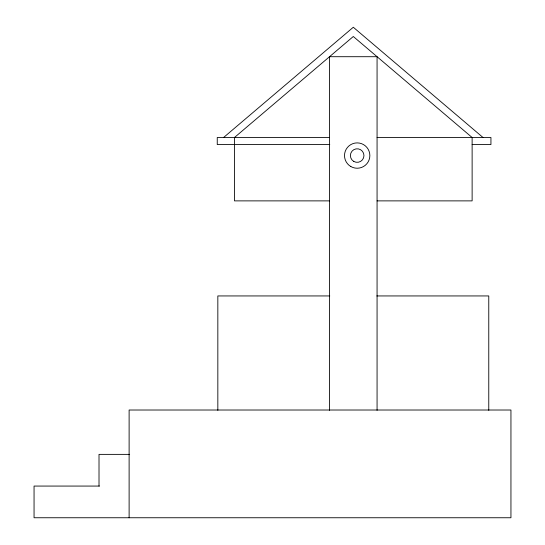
<?xml version="1.0" encoding="UTF-8"?>
<svg xmlns="http://www.w3.org/2000/svg" width="545" height="545" viewBox="0 0 545 545"><rect width="100%" height="100%" fill="white"/><g stroke="black" fill="none" stroke-linecap="round" stroke-linejoin="round"><path stroke-width="0.82" d="M223.586 137.504L353.303 27.25L483.013 137.504M329.534 137.504L217.251 137.504L217.251 144.554L329.779 144.554M377.065 137.504L490.936 137.504L490.936 144.554L472.127 144.554M329.534 200.88L234.473 200.88L234.473 137.504L353.303 36.501L472.127 137.504L472.127 200.88L377.065 200.88M329.766 295.942L217.837 295.942L217.837 410.317M376.833 295.942L488.77 295.942L488.77 410.317M129.655 454.373L99.013 454.373L99.013 486.065M99.51 486.065L34.056 486.065L34.056 517.75L510.944 517.75L510.944 410.017L129.117 410.017L129.117 517.75M377.065 410.317L377.065 56.707L329.534 56.707L329.534 410.317M350.837 166.538A12.678 12.678 0 0 0 369.851 155.563A12.678 12.678 0 0 0 350.837 144.589A12.678 12.678 0 0 0 350.837 166.538M353.787 161.436A6.785 6.785 0 0 0 363.958 155.563A6.785 6.785 0 0 0 353.787 149.691A6.785 6.785 0 0 0 353.787 161.436"/></g></svg>
